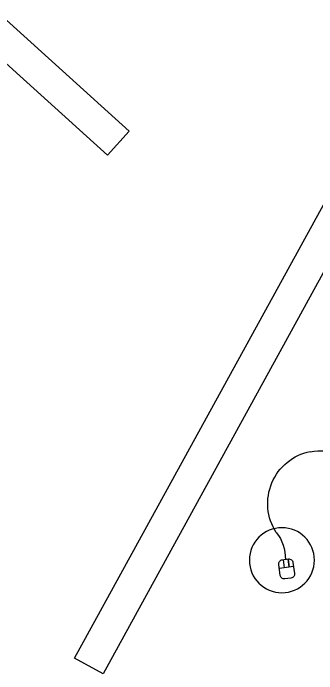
# Model space of a CAD drawing. Extents: x -1.7 to 87, y -33.6 to 19.
# Drawn here: x 73.59 to 74.524, y -27.199 to -25.165 of the extents above; entities that cross this region are included whole.
import ezdxf

# ---------------------------------------------------------------- set-up
doc = ezdxf.new("R2010")
doc.units = 0
doc.layers.add('AR-MOB', color=2, linetype='Continuous')

# ---------------------------------------------------------------- blocks, each defined once
blk = doc.blocks.new('estacao de trabalho 290 x 150')
at = {"color": 2}
for p, q in [((-0.8789, 0.4551), (-0.905, 0.4198)), ((-0.8758, 0.4167), (-0.8962, 0.4318)), ((-0.8666, 0.4291), (-0.887, 0.4442)), ((-0.887, 0.4442), (-0.8666, 0.4291))]:
    blk.add_line(p, q, dxfattribs=at)
blk.add_lwpolyline([(-0.925, 0.4502, 0.414214), (-0.9224, 0.4327), (-0.8947, 0.4122, 0.414214), (-0.8772, 0.4148), (-0.8659, 0.43, 0.414214), (-0.8686, 0.4475), (-0.8963, 0.468, 0.414214), (-0.9138, 0.4654)], format="xyb", close=True, dxfattribs=at)
blk.add_lwpolyline([(-1.45, 0), (1.45, 0), (1.45, 0.1), (-1.45, 0.1)], close=True, dxfattribs=at)
at = {"color": 1}
blk.add_circle((-0.8788, 0.4144), 0.1, dxfattribs=at)
at = {"color": 2}
for centre, radius, start, end in [((-0.6697, 0.4348), 0.1637, 320.1264, 26.4045), ((-0.9266, 0.3121), 0.1233, 21.9141, 63.4984), ((-0.6679, 0.436), 0.164, 208.3713, 319.659)]:
    blk.add_arc(centre, radius, start, end, dxfattribs=at)

msp = doc.modelspace()

# ---------------------------------------------------------------- block references
at = {"layer": 'AR-MOB', "xscale": -1}
for p, rotation in [((72.8726, -24.5543), 137.8191666666583), ((74.4757, -25.8797), 241.2696895764279)]:
    msp.add_blockref('estacao de trabalho 290 x 150', p, dxfattribs=dict(at, rotation=rotation))

doc.saveas('drawing.dxf')
